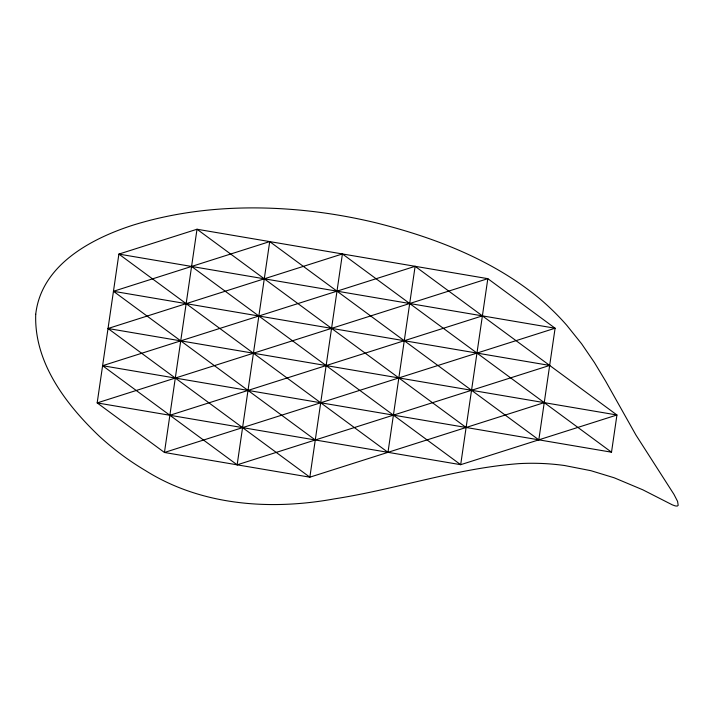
<?xml version="1.0" encoding="UTF-8"?>
<svg xmlns="http://www.w3.org/2000/svg" width="714" height="714" viewBox="0 0 714 714"><rect width="100%" height="100%" fill="white"/><g stroke="black" fill="none" stroke-linecap="round" stroke-linejoin="round"><path stroke-width="1.07" d="M113.455 291.294L549.673 365.434L237.146 464.832L269.713 241.6L113.455 291.294L315.276 439.976M544.238 402.634L309.849 477.184L108.028 328.502L342.417 253.952L309.849 477.184L164.443 452.471L97.175 402.91L118.881 254.095L197.01 229.239L487.823 278.665L555.099 328.226L538.811 439.842L269.713 241.6M237.146 464.832L102.602 365.702L415.12 266.313L387.979 452.337L118.881 254.095L555.099 328.226L164.443 452.471L197.01 229.239L466.108 427.49M102.602 365.702L611.514 452.194L616.941 414.995L415.12 266.313M169.878 415.271L482.396 315.874M108.028 328.502L616.941 414.995L460.682 464.689L97.175 402.91L487.823 278.665L460.682 464.689L191.584 266.447M342.417 253.952L611.514 452.194M35.727 314.258C33.977 362.81 66.206 404.749 99.692 436.593A283.003 272.534 79.7 0 0 145.567 470.633C201.607 505.815 270.668 510.51 334.438 498.863C396.44 489.304 456.433 468.25 519.221 463.618A253.345 243.965 79.7 0 1 564.444 465.501L590.897 470.687L614.192 477.791L642.823 489.813L672.293 504.834L675.257 505.914L677.211 506.092L678.193 505.36L677.586 501.406L673.989 494.409L635.924 435.022L605.722 381.303L594.432 362.56L581.615 343.8L566.746 325.263A253.818 244.42 79.7 0 0 539.373 298.425C492.41 259.664 434.183 237.378 375.68 222.75A583.24 561.659 79.7 0 0 319.372 212.29C257.397 204.284 193.315 206.48 133.331 225.044C90.981 238.592 41.242 265.108 35.727 314.258"/></g></svg>
